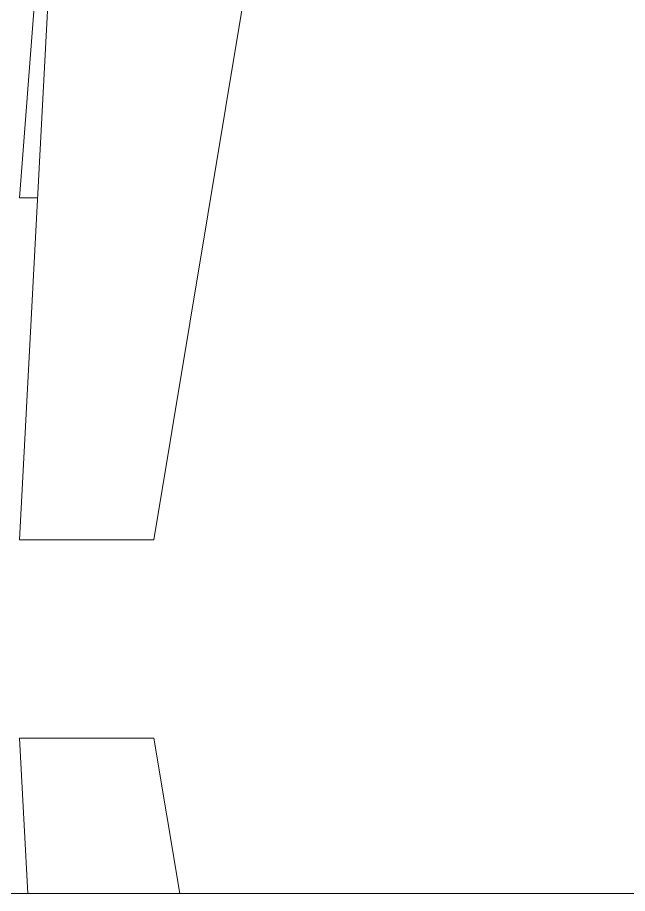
# Model space of a CAD drawing. Extents: x 65572 to 72871, y 30718 to 33858.
# Drawn here: x 66846.9 to 66855.13, y 32295.75 to 32307.57 of the extents above; entities that cross this region are included whole.
import ezdxf

# ---------------------------------------------------------------- set-up
doc = ezdxf.new("R2010")
doc.units = 0
doc.header["$LTSCALE"] = 0.5
doc.header["$MEASUREMENT"] = 0
doc.layers.get('0').update_dxf_attribs({"color": 20, "linetype": 'CONTINUOUS'})
doc.layers.add('Layout', color=154, linetype='CONTINUOUS', lineweight=5)

# ---------------------------------------------------------------- blocks, each defined once
blk = doc.blocks.new('12fstg01')
at = {"color": 0, "linetype": 'ByBlock'}
for p, q in [((0.03515, 0.14937), (0.25367, 0.1132)), ((0.25367, 0.1132), (0.25367, 0.0751)), ((0.25367, 0.0751), (0.02436, 0.08728)), ((0.02104, 0.08562), (0.1568, 0.0751)), ((0.1568, 0.0751), (0.1568, 0.08017))]:
    blk.add_line(p, q, dxfattribs=at)

msp = doc.modelspace()

# ---------------------------------------------------------------- linework, layer by layer
at = {"layer": 'Layout', "linetype": 'ByBlock'}
for p, q in [((66846.930289, 32297.847791), (66848.743508, 32297.847791)), ((66847.041569, 32295.754969), (66846.930289, 32297.847791)), ((66848.743508, 32297.847791), (66849.090753, 32295.754969)), ((66845.338276, 32295.754969), (66870.365958, 32295.754969))]:
    msp.add_line(p, q, dxfattribs=at)

# ---------------------------------------------------------------- block references
at = {"layer": 'Layout', "linetype": 'ByBlock', "xscale": 47.58705652932135, "yscale": 47.58705652932135, "zscale": 47.58705652932135, "rotation": 270}
msp.add_blockref('12fstg01', (66843.356537, 32312.598027), dxfattribs=at)

doc.saveas('drawing.dxf')
